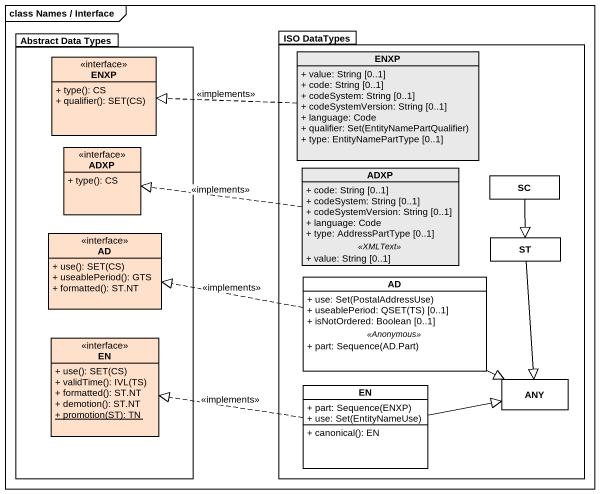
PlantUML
@startuml
mainframe class Names / Interface
hide circle
hide empty members
skinparam classAttributeIconSize 0
package "Abstract Data Types" as Abstract_Data_Types #FFFFFF {
  class ENXP <<interface>> #FFE0CB {
    + type(): CS
    + qualifier(): SET(CS)
  }
  class ADXP <<interface>> #FFE0CB {
    + type(): CS
  }
  class AD <<interface>> #FFE0CB {
    + use(): SET(CS)
    + useablePeriod(): GTS
    + formatted(): ST.NT
  }
  class EN <<interface>> #FFE0CB {
    + use(): SET(CS)
    + validTime(): IVL(TS)
    + formatted(): ST.NT
    + demotion(): ST.NT
    {static} + promotion(ST): TN
  }
}
package "ISO DataTypes" as ISO_DataTypes #FFFFFF {
  class "ENXP" as ENXP_2 #E9E9E9 {
    + value: String [0..1]
    + code: String [0..1]
    + codeSystem: String [0..1]
    + codeSystemVersion: String [0..1]
    + language: Code
    {field} + qualifier: Set(EntityNamePartQualifier)
    + type: EntityNamePartType [0..1]
  }
  class "ADXP" as ADXP_2 #E9E9E9 {
    + code: String [0..1]
    + codeSystem: String [0..1]
    + codeSystemVersion: String [0..1]
    + language: Code
    + type: AddressPartType [0..1]
    .. <<XMLText>> ..
    + value: String [0..1]
  }
  class SC
  class ST
  class "AD" as AD_2 {
    {field} + use: Set(PostalAddressUse)
    {field} + useablePeriod: QSET(TS) [0..1]
    + isNotOrdered: Boolean [0..1]
    .. <<Anonymous>> ..
    {field} + part: Sequence(AD.Part)
  }
  class "EN" as EN_2 {
    {field} + part: Sequence(ENXP)
    {field} + use: Set(EntityNameUse)
    + canonical(): EN
  }
  class ANY
}
ENXP_2 .left.|> ENXP : <<implements>>
ADXP_2 .left.|> ADXP : <<implements>>
SC --|> ST
ST --|> ANY
AD_2 .left.|> AD : <<implements>>
AD_2 -right-|> ANY
EN_2 .left.|> EN : <<implements>>
EN_2 -right-|> ANY
@enduml
